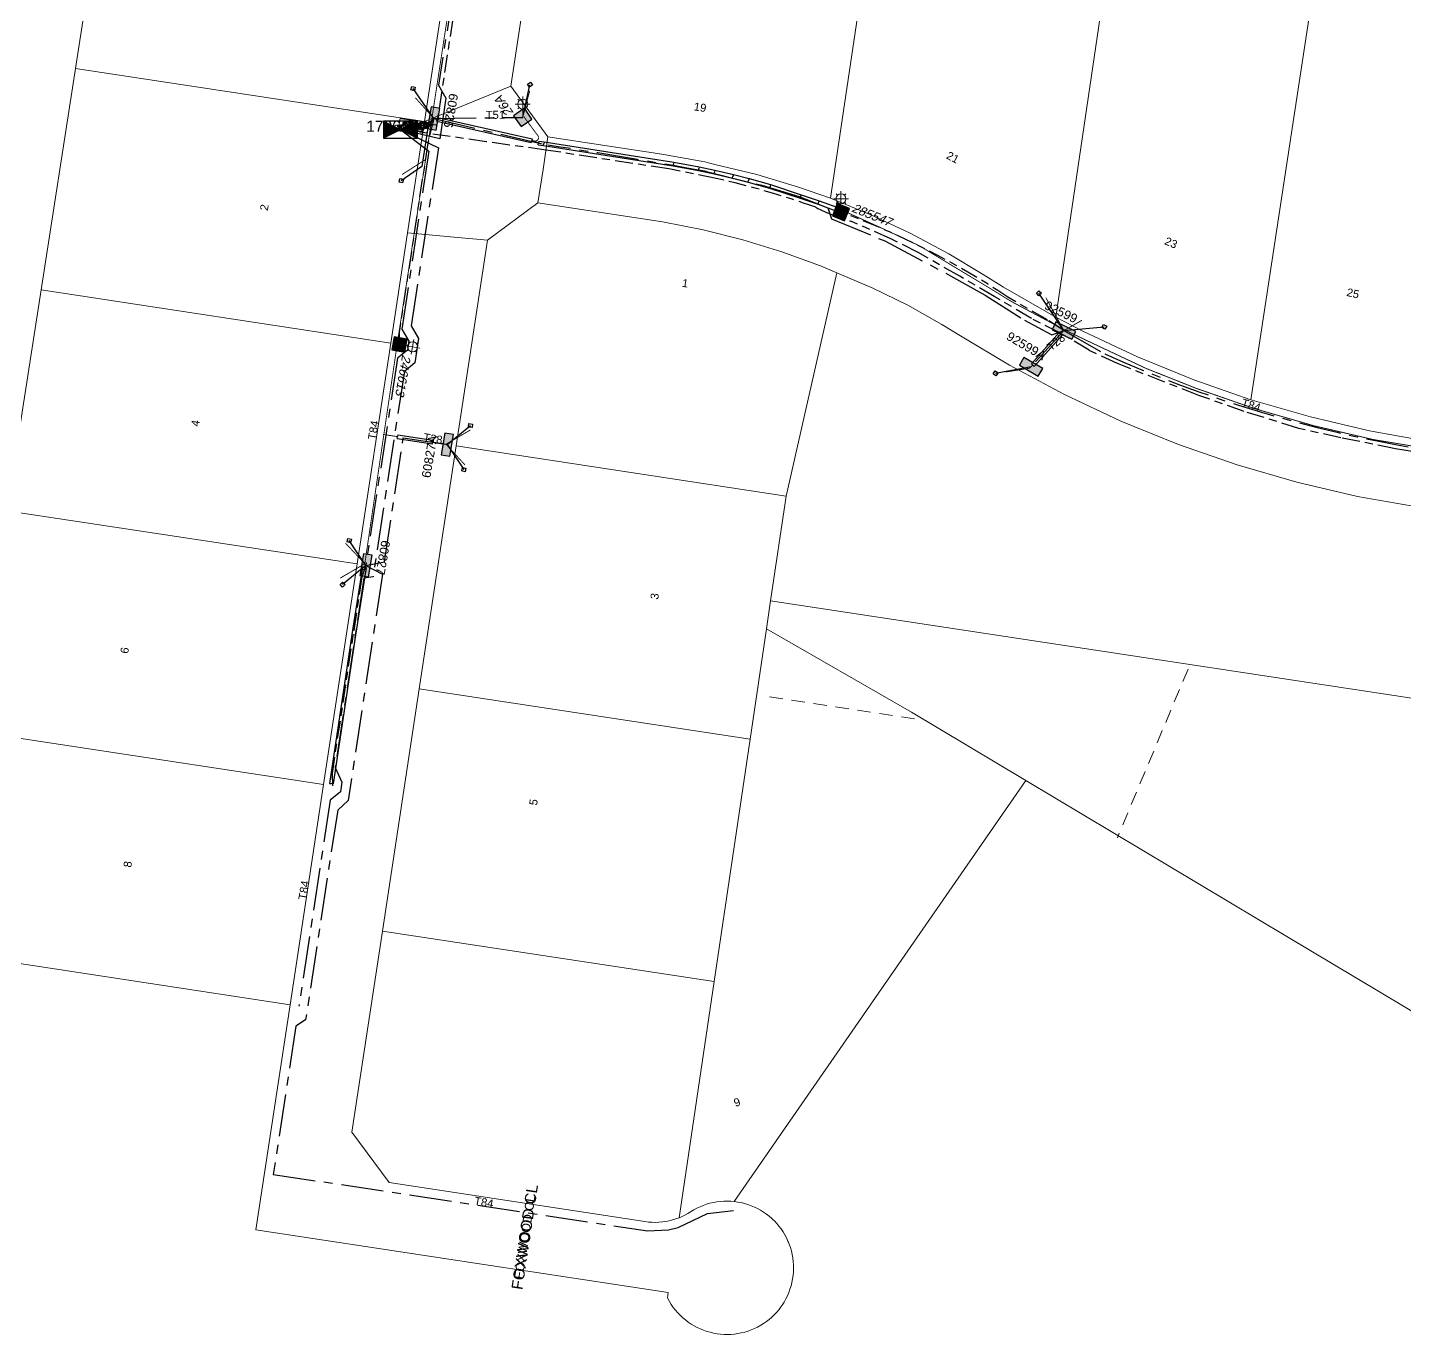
# Model space of a CAD drawing. Header units: metres. Extents: x 277548 to 280124, y 6243677 to 6246862.
# Drawn here: x 279229.5 to 279539.2, y 6244435.1 to 6244729 of the extents above; entities that cross this region are included whole.
import ezdxf
from ezdxf.enums import TextEntityAlignment as Align

# ---------------------------------------------------------------- set-up
doc = ezdxf.new("R2010")
doc.units = ezdxf.units.M
for name, pattern in [('Cable Exist UG', [8.2, 4, -1.2, 1.8, -1.2]), ('Dash', [5, 3, -2]), ('HIDDEN', [0.375, 0.25, -0.125]), ('HIDDEN2', [0.1875, 0.125, -0.0625]), ('IECLCENT', [15.5, 9.5, -2, 2, -2])]:
    doc.linetypes.add(name, pattern=pattern)
doc.layers.get('0').update_dxf_attribs({"color": 6})
for name, color, linetype, lineweight in [('Cadastre Developer_SP_EXT', 9, 'Continuous', 5), ('Cadastre Land Parcels_SP_EXT', 9, 'Continuous', 5), ('Cadastre Other Property_SP_EXT', 9, 'HIDDEN', 5), ('Cadastre Roads_SP_EXT', 94, 'Continuous', 15)]:
    doc.layers.add(name, color=color, linetype=linetype, lineweight=lineweight)
for name, color, linetype in [('Duct_SP_EXT', 7, 'Continuous'), ('Equip_LV_EXT', 7, 'Continuous'), ('Equip_SP_SL_EXT', 7, 'Continuous'), ('Mains_LV_EXT', 7, 'Continuous'), ('Mains_LV_SL_EXT', 7, 'Continuous'), ('Notes_HV_MISC', 7, 'Continuous'), ('Notes_LV_MISC', 7, 'Continuous'), ('Notes_SP_MISC', 7, 'Continuous'), ('Services_SP_EXT', 7, 'Continuous'), ('Sub_SP_EXT', 7, 'Continuous'), ('SupportsUG_SP_LV_EXT', 7, 'Continuous'), ('SupportsUG_SP_LV_SL_EXT', 7, 'Continuous')]:
    doc.layers.add(name, color=color, linetype=linetype)
doc.styles.add('COLUMN_LABEL', font='arial.ttf')
doc.styles.add('iecARIAL', font='arial.ttf', dxfattribs={"height": 2})
doc.styles.add('POLE_LABEL', font='arial.ttf')
doc.styles.get("Standard").update_dxf_attribs({"font": 'arial.ttf'})

# ---------------------------------------------------------------- blocks, each defined once
blk = doc.blocks.new('SUB_PADMOUNT_EXT')
for points in [[(0, 0), (-3.84, 1.92), (-3.84, -1.92)], [(0, 0), (3.84, 1.92), (3.84, -1.92)]]:
    blk.add_hatch(color=256).paths.add_polyline_path(points)
for p, q in [((3.84, 1.92), (-3.84, -1.92)), ((-3.84, 1.92), (3.84, -1.92))]:
    blk.add_line(p, q)
blk.add_lwpolyline([(-3.84, -1.92), (3.84, -1.92), (3.84, 1.92), (-3.84, 1.92)], close=True)
for tag, height, flags, p in [('ASSET_NUM', 2.5, 8, (2, 2)), ('STREET_CODE', 0.2, 9, (1.5, 0)), ('CONSTRUCTED_VOLTAGE', 0.2, 9, (1.5, -0.2)), ('OPERATING_VOLTAGE', 0.2, 9, (1.5, -0.6)), ('ORIENTATION', 0.2, 9, (1.5, -0.8)), ('OWNED_BY', 0.2, 9, (1.5, -1)), ('OPERATED_BY', 0.2, 9, (1.5, -1.2)), ('SECONDARY_VOLTAGE', 0.2, 9, (1.5, -1.6)), ('STATE', 0.2, 9, (1.5, -1.8)), ('SUBSTATION_TYPE', 0.2, 9, (1.5, -2.2)), ('STREETNAME', 0.2, 9, (1.5, -3)), ('SUBURB', 0.2, 9, (1.5, -3.2)), ('NO_PHASES', 0.2, 9, (1.5, -0.4)), ('MAINTAINED_BY', 0.2, 9, (1.5, -1.4)), ('PARENT', 0.2, 9, (1.5, -2)), ('USAGE', 0.2, 9, (1.5, -2.4)), ('LEGEND', 0.2, 9, (1.5, -2.6)), ('LOCATION', 0.2, 9, (1.5, -2.8)), ('Z', 0.2, 1, (1.5, -3.6)), ('NOTES', 0.2, 9, (1.5, -3.4))]:
    blk.add_attdef(tag, text='', height=height, dxfattribs=dict(flags=flags)).set_placement(p, align=Align.MIDDLE_LEFT)
blk = doc.blocks.new('COLUMN_EXT')
blk.add_hatch(color=256).paths.add_polyline_path([(-1.49, 1.48), (-1.49, -1.49), (1.48, -1.49), (1.48, 1.48)])
blk.add_lwpolyline([(-1.49, -1.49), (1.48, -1.49), (1.48, 1.48), (-1.49, 1.48)], close=True)
at = {"flags": 9}
for tag, style, p in [('STRUCTURE_PLANT_NUMBER', 'POLE_LABEL', (1.81, 0.03)), ('STREET_CODE', 'COLUMN_LABEL', (1.81, -0.2))]:
    blk.add_attdef(tag, text='', height=0.2, dxfattribs=dict(at, style=style)).set_placement(p, align=Align.MIDDLE_LEFT)
at = {"style": 'COLUMN_LABEL', "oblique": 15, "flags": 8}
blk.add_attdef('ASSET_NUM', text='', height=2, dxfattribs=at).set_placement((2, 2), align=Align.MIDDLE_LEFT)
at = {"flags": 1}
blk.add_attdef('Z', (1.81, -2.35), '', height=0.2, dxfattribs=at)
at = {"flags": 9}
for tag, p in [('COLUMN_TYPE', (1.81, -0.4)), ('OWNED_BY', (1.81, -0.6)), ('STATE', (1.81, -0.8)), ('USAGE', (1.81, -1)), ('STREETNAME', (1.81, -1.6)), ('SUBURB', (1.81, -1.8)), ('LEGEND', (1.81, -1.2)), ('LOCATION', (1.81, -1.4)), ('NOTES', (1.81, -2))]:
    blk.add_attdef(tag, text='', height=0.2, dxfattribs=at).set_placement(p, align=Align.MIDDLE_LEFT)
blk = doc.blocks.new('PILLAR_EXT')
blk.add_hatch(color=256).paths.add_polyline_path([(-2.475, 0.99), (-2.475, -0.99), (2.475, -0.99), (2.475, 0.99)])
blk.add_lwpolyline([(-2.475, -0.99), (2.475, -0.99), (2.475, 0.99), (-2.475, 0.99)], close=True)
at = {"style": 'iecARIAL', "flags": 8}
blk.add_attdef('ASSET_NUM', text='', height=2, dxfattribs=at).set_placement((1.5, 3.5), align=Align.MIDDLE_RIGHT)
for tag, p, flags in [('OWNED_BY', (0, -0.2), 9), ('STATE', (0, -0.4), 9), ('SUPPORT_TYPE', (0, -0.6), 9), ('STREETNAME', (0, -1.8), 9), ('SUBURB', (0, -2), 1), ('USAGE', (0, -0.8), 9), ('LEGEND', (0, -1), 9), ('LOCATION', (0, -1.2), 9), ('NOTES', (0, -1.4), 9), ('PARENT', (0, -1.6), 9)]:
    blk.add_attdef(tag, p, '', height=0.2, dxfattribs=dict(flags=flags))
blk = doc.blocks.new('*U75')
at = {"lineweight": 15}
for p, q in [((-1.46, 5.46), (-1.06, 5.06)), ((0, 1.75), (0, 6.25)), ((1.46, 5.46), (1.06, 5.06)), ((-2.25, 4), (2.25, 4)), ((-1.46, 2.54), (-1.06, 2.94)), ((0, 0), (0, 2.5)), ((1.46, 2.54), (1.06, 2.94))]:
    blk.add_line(p, q, dxfattribs=at)
blk.add_circle((0, 4), 1.5, dxfattribs=at)
for tag, p, height, flags in [('OPERATING_VOLTAGE', (0.98, -1.65), 0.2, 9), ('ORIENTATION', (0.98, -1.85), 0.2, 9), ('OWNED_BY', (0.98, -2.05), 0.2, 9), ('STATE', (0.98, -2.25), 0.2, 9), ('CONSTRUCTED_VOLTAGE', (0.98, -0.65), 0.2, 9), ('CONTROL_TYPE', (0.98, -0.85), 0.2, 9), ('LANTERN_PURPOSE', (0.98, -1.05), 0.2, 9), ('LANTERN_TYPE', (0.98, -1.25), 0.2, 9), ('NO_PHASES', (0.98, -1.45), 0.2, 9), ('USAGE', (0.98, -2.45), 0.2, 9), ('CEXIST', (0.98, -2.65), 0.2, 9), ('CNEW', (0.98, -2.85), 0.2, 9), ('CNUMBER', (0.98, -3.05), 0.2, 9), ('CREMOVE', (0.98, -3.25), 0.2, 9), ('CREPLACE', (0.98, -3.45), 0.2, 9), ('LKINGHEIGHT', (0.98, -3.65), 0.2, 9), ('LBRACKET', (0.98, -3.85), 0.2, 9), ('LBRACKETVOCAB', (0.98, -4.05), 0.2, 9), ('LCATEGORY', (0.98, -4.25), 0.2, 9), ('LNUMBER', (2.18, -3.25), 2.5, 8), ('LCHARGE1', (0.98, -4.45), 0.2, 9), ('LCHARGE1PERCENT', (0.98, -4.65), 0.2, 9), ('LCHARGE2', (0.98, -4.85), 0.2, 9), ('LCHARGE2PERCENT', (0.98, -5.05), 0.2, 9), ('LCHARGE3', (0.98, -5.25), 0.2, 9), ('LCHARGE3PERCENT', (0.98, -5.45), 0.2, 9), ('LEXIST', (0.98, -5.65), 0.2, 9), ('LLAMP', (0.98, -5.85), 0.2, 9), ('LLAMPVOCAB', (0.98, -6.05), 0.2, 9), ('LMAST', (0.98, -6.25), 0.2, 9), ('LMASTVOCAB', (0.98, -6.45), 0.2, 9), ('LNEW', (0.98, -6.65), 0.2, 9), ('LANTNUMBER', (0.98, -6.85), 0.2, 9), ('LOUTREACH', (0.98, -7.25), 0.2, 9), ('LOUTREACHVOCAB', (0.98, -7.45), 0.2, 9), ('LRATECODE', (0.98, -7.65), 0.2, 9), ('LREMOVE', (0.98, -7.85), 0.2, 9), ('LREPLACE', (0.98, -8.05), 0.2, 9), ('LTYPE', (0.98, -8.25), 0.2, 9), ('LTYPEVOCAB', (0.98, -8.45), 0.2, 9), ('STREETNAME', (0.98, -9.25), 0.2, 9), ('SUBURB', (0.98, -9.45), 0.2, 1), ('LEGEND', (0.98, -8.65), 0.2, 9), ('LOCATION', (0.98, -8.85), 0.2, 9), ('NOTES', (0.98, -9.05), 0.2, 9)]:
    blk.add_attdef(tag, p, '', height=height, dxfattribs=dict(flags=flags))
blk = doc.blocks.new('CCP_EXT')
blk.add_wipeout([(0, 0.57), (0.57, 0), (0, -0.57), (-0.57, 0)])
blk.add_lwpolyline([(-0.57, 0), (0, 0.57), (0.57, 0), (0, -0.57), (-0.57, 0)])
at = {"flags": 1}
blk.add_attdef('Z', (0, 0), '', height=0.2, dxfattribs=at)
at = {"flags": 9}
for tag, p in [('CCP_TYPE', (0, 0)), ('CONSTRUCTED_VOLTAGE', (0, -0.2)), ('OPERATING_VOLTAGE', (0, -0.6)), ('ORIENTATION', (0, -0.8)), ('OWNED_BY', (0, -1)), ('STATE', (0, -1.8)), ('NO_PHASES', (0, -0.4)), ('USAGE', (0, -1.2)), ('LEGEND', (0, -1.4)), ('LIFE_SUPPORT', (0, -1.6)), ('NOTES', (0, -2))]:
    blk.add_attdef(tag, text='', height=0.2, dxfattribs=at).set_placement(p, align=Align.MIDDLE_LEFT)
blk = doc.blocks.new('LV_UG_DFUSE_CLOSED_EXT')
for points in [[(1, 0), (0, 0)], [(5.04, 0.73), (2.16, -0.72)], [(5.05, -0.71), (2.16, 0.72)], [(6.2, 0.01), (7.2, 0.01)]]:
    blk.add_lwpolyline(points)
for centre in [(1.8, 0), (5.4, 0.01)]:
    blk.add_circle(centre, 0.8)
at = {"flags": 9}
for tag, p in [('ACTUAL_STATUS', (0, 0)), ('CONSTRUCTED_VOLTAGE', (0, -0.2)), ('OPERATING_VOLTAGE', (0, -0.6)), ('ORIENTATION', (0, -0.8)), ('STATE', (0, -1)), ('SWITCH_TYPE', (0, -1.2)), ('NO_PHASES', (0, -0.4)), ('USAGE', (0, -1.4)), ('NOTES', (0, -1.6))]:
    blk.add_attdef(tag, text='', height=0.2, dxfattribs=at).set_placement(p, align=Align.MIDDLE_LEFT)
at = {"flags": 1}
blk.add_attdef('Z', (0, 0), '', height=0.2, dxfattribs=at)

msp = doc.modelspace()

# ---------------------------------------------------------------- linework, layer by layer
at = {"layer": 'Cadastre Developer_SP_EXT', "linetype": 'Dash'}
for points in [[(279490.51891, 6244584.74905), (279474.61472, 6244546.85305)], [(279396.37184, 6244578.49557), (279430.32993, 6244573.33964)]]:
    msp.add_lwpolyline(points, dxfattribs=at)
at = {"layer": 'Cadastre Land Parcels_SP_EXT', "linetype": 'Continuous'}
for points in [[(279257.03894, 6244823.62074), (278466.94294, 6244948.90088), (278489.14298, 6245105.09596), (278469.09201, 6245108.23398), (278466.47003, 6245089.74799), (278376.41104, 6244959.55702), (278344.78001, 6244872.22397), (278430.379, 6244858.86296), (278408.45802, 6244710.94504), (278586.82596, 6244682.62702), (278596.256, 6244681.12996), (278818.78998, 6244645.80698), (279218.87403, 6244582.29698), (279224.79001, 6244620.37999), (279232.49403, 6244670.04704), (279240.21298, 6244719.80101), (279248.00303, 6244769.64004), (279256.40903, 6244819.72198), (279256.68904, 6244821.40498)], [(279318.71903, 6244707.861), (279326.30098, 6244757.732), (279248.00303, 6244769.64004), (279240.21298, 6244719.80101), (279318.71903, 6244707.861)], [(279418.53304, 6244747.64097), (279344.692, 6244758.86796), (279338.14797, 6244715.82604), (279346.53197, 6244704.43396), (279372.14304, 6244700.54202), (279381.80398, 6244698.78703), (279384.05002, 6244698.255), (279393.53597, 6244695.94996), (279402.88801, 6244693.14999), (279410.06503, 6244690.63402), (279418.53304, 6244747.64097)], [(279473.065, 6244747.23703), (279419.66599, 6244755.26797), (279418.53304, 6244747.64097), (279410.06503, 6244690.63402), (279419.15296, 6244686.93597), (279428.03604, 6244682.76703), (279436.68901, 6244678.13901), (279444.40001, 6244673.50102), (279448.97299, 6244670.66696), (279460.79198, 6244663.924), (279473.065, 6244747.23703)], [(279519.07799, 6244740.31599), (279473.065, 6244747.23703), (279460.79198, 6244663.924), (279466.838, 6244660.78104), (279479.16596, 6244654.97599), (279491.78101, 6244649.82603), (279504.64798, 6244645.342), (279519.07799, 6244740.31599)], [(279559.62099, 6244734.21804), (279519.07799, 6244740.31599), (279504.64798, 6244645.342), (279504.959, 6244645.24404), (279518.03602, 6244641.46101), (279531.29298, 6244638.36699), (279544.69604, 6244635.97203), (279559.62099, 6244734.21804)], [(279314.92197, 6244682.88698), (279318.71903, 6244707.861), (279240.21298, 6244719.80101), (279232.49403, 6244670.04704), (279311.15096, 6244658.08398), (279314.92197, 6244682.88698)], [(279411.52596, 6244673.89799), (279407.80504, 6244675.41696), (279399.16099, 6244678.59004), (279390.36297, 6244681.30698), (279381.43599, 6244683.55999), (279372.316, 6244685.30897), (279344.28002, 6244689.59602), (279332.889, 6244681.21396), (279325.85498, 6244634.93703), (279400.11498, 6244623.64804), (279411.52596, 6244673.89799)], [(279311.15096, 6244658.08398), (279232.49403, 6244670.04704), (279224.79001, 6244620.37999), (279303.59499, 6244608.39396), (279311.15096, 6244658.08398)], [(279400.11498, 6244623.64804), (279325.85498, 6244634.93703), (279317.55198, 6244580.33202), (279392.00401, 6244569.01201), (279395.66699, 6244593.80301), (279396.62001, 6244600.13504), (279400.11498, 6244623.64804)], [(279303.59499, 6244608.39396), (279224.79001, 6244620.37999), (279218.87403, 6244582.29698), (279217.10101, 6244570.811), (279296.05704, 6244558.802), (279303.59499, 6244608.39396)], [(279454.02597, 6244559.70096), (279428.27604, 6244575.09902), (279395.66699, 6244593.80301), (279392.00401, 6244569.01201), (279383.89499, 6244514.51998), (279376.05503, 6244461.39904), (279376.59801, 6244461.62596), (279377.30803, 6244461.96198), (279377.99897, 6244462.33404), (279379.34198, 6244463.14996), (279380.03397, 6244463.51999), (279380.74496, 6244463.85698), (279381.47203, 6244464.15298), (279382.21402, 6244464.41303), (279382.96803, 6244464.63298), (279383.73299, 6244464.813), (279384.50502, 6244464.95301), (279385.28499, 6244465.05203), (279386.06903, 6244465.10998), (279386.85396, 6244465.12702), (279387.63897, 6244465.10397), (279388.39103, 6244465.04002), (279454.02597, 6244559.70096)], [(279392.00401, 6244569.01201), (279317.55198, 6244580.33202), (279317.54704, 6244580.295), (279309.27204, 6244525.86303), (279383.89499, 6244514.51998), (279392.00401, 6244569.01201)], [(279296.05704, 6244558.802), (279217.10101, 6244570.811), (279209.42296, 6244521.32397), (279288.52898, 6244509.29104), (279296.05704, 6244558.802)]]:
    msp.add_lwpolyline(points, close=True, dxfattribs=at)
for points in [[(279542.42404, 6244621.14301), (279528.64203, 6244623.60502), (279515.00701, 6244626.78296), (279501.55899, 6244630.67401), (279488.331, 6244635.25998), (279475.362, 6244640.53502), (279462.68698, 6244646.47999), (279450.341, 6244653.08002), (279439.31302, 6244659.70903), (279435.14001, 6244662.26997), (279427.47504, 6244666.55702), (279419.59798, 6244670.43703), (279411.52596, 6244673.89799), (279400.11498, 6244623.64804), (279396.62001, 6244600.13504), (279924.13402, 6244520.08502)], [(279924.13402, 6244520.08502), (279396.62001, 6244600.13504), (279395.66699, 6244593.80301), (279428.27604, 6244575.09902), (279454.02597, 6244559.70096), (279512.71301, 6244524.61498), (279565.57902, 6244493.054)]]:
    msp.add_lwpolyline(points, dxfattribs=at)
at = {"layer": 'Cadastre Other Property_SP_EXT', "linetype": 'HIDDEN2'}
msp.add_lwpolyline([(279313.24687, 6244708.54543), (279312.83222, 6244705.81161), (279318.28227, 6244705.057), (279318.719, 6244707.86096), (279313.24687, 6244708.54543)], close=True, dxfattribs=at)
at = {"layer": 'Cadastre Roads_SP_EXT', "linetype": 'Continuous'}
for points in [[(279371.24797, 6245053.365), (279364.03401, 6245005.90296), (279356.70198, 6244957.67098), (279349.23599, 6244908.57696), (279341.63296, 6244858.56403), (279333.93499, 6244807.93304), (279326.30096, 6244757.73202), (279318.71903, 6244707.861), (279329.91002, 6244712.44804), (279338.14797, 6244715.826), (279344.69196, 6244758.86799), (279352.75604, 6244811.90097), (279360.83999, 6244865.06898), (279368.95696, 6244918.45899), (279377.10396, 6244972.05104), (279385.25503, 6245025.66799), (279391.94304, 6245069.66403)], [(279544.69564, 6244635.97235), (279531.29339, 6244638.36667), (279518.03578, 6244641.46073), (279504.95867, 6244645.24428), (279504.64793, 6244645.34247), (279491.7809, 6244649.82628), (279479.16554, 6244654.97636), (279466.83761, 6244660.7807), (279460.79158, 6244663.92394), (279448.97257, 6244670.66724), (279444.40001, 6244673.50141), (279436.6888, 6244678.13878), (279428.03642, 6244682.76715), (279419.15339, 6244686.93563), (279410.06488, 6244690.63369), (279402.88809, 6244693.1497), (279393.5359, 6244695.95041), (279384.05009, 6244698.25554), (279381.8043, 6244698.78723), (279372.14304, 6244700.54213), (279346.53181, 6244704.43394), (279345.41271, 6244697.06553), (279344.28019, 6244689.59646), (279372.31567, 6244685.30939), (279381.43607, 6244683.55987), (279390.36325, 6244681.30737), (279399.16115, 6244678.59029), (279407.80452, 6244675.41702), (279411.52625, 6244673.89808), (279419.59748, 6244670.43693), (279427.47524, 6244666.55749), (279435.14018, 6244662.27015), (279439.31245, 6244659.7092), (279450.34095, 6244653.07982), (279462.68733, 6244646.48011), (279475.36194, 6244640.53458), (279488.33106, 6244635.26043), (279501.55864, 6244630.67356), (279515.00725, 6244626.78325), (279528.64166, 6244623.60451), (279542.42362, 6244621.14343)]]:
    msp.add_lwpolyline(points, dxfattribs=at)
msp.add_lwpolyline([(279369.90298, 6244460.37496), (279369.12104, 6244460.42997), (279368.34103, 6244460.52799), (279310.786, 6244469.27998), (279302.40198, 6244480.67), (279309.27199, 6244525.86303), (279317.54704, 6244580.29496), (279317.55198, 6244580.33196), (279325.85502, 6244634.93696), (279332.88901, 6244681.21403), (279325.38903, 6244681.912), (279314.92197, 6244682.88698), (279311.15096, 6244658.08402), (279303.59499, 6244608.39402), (279296.05704, 6244558.80196), (279288.52897, 6244509.29096), (279280.81997, 6244458.65803), (279373.55496, 6244444.56399), (279373.39097, 6244443.39103), (279373.47601, 6244443.22501), (279373.85696, 6244442.53702), (279374.27297, 6244441.86996), (279374.72298, 6244441.22798), (279375.20698, 6244440.60904), (279375.72304, 6244440.01598), (279376.26797, 6244439.45197), (279376.84196, 6244438.91596), (279377.44297, 6244438.412), (279378.071, 6244437.93903), (279378.72199, 6244437.499), (279379.39497, 6244437.095), (279380.08799, 6244436.72597), (279380.8, 6244436.39403), (279381.52896, 6244436.099), (279382.271, 6244435.84504), (279383.02601, 6244435.62798), (279383.791, 6244435.45102), (279384.56403, 6244435.31503), (279385.34298, 6244435.22001), (279386.12696, 6244435.16402), (279386.26401, 6244435.16199), (279386.90996, 6244435.14998), (279387.69297, 6244435.17497), (279388.47298, 6244435.24103), (279389.24901, 6244435.34902), (279390.017, 6244435.49702), (279390.77802, 6244435.68503), (279391.52703, 6244435.91197), (279392.26297, 6244436.17804), (279392.98496, 6244436.48296), (279393.68999, 6244436.82399), (279394.37498, 6244437.203), (279395.04001, 6244437.61601), (279395.68296, 6244438.06398), (279396.30101, 6244438.54498), (279396.89399, 6244439.05698), (279397.45703, 6244439.599), (279397.99198, 6244440.17202), (279398.497, 6244440.77002), (279398.77004, 6244441.12404), (279399.22499, 6244441.77203), (279399.64701, 6244442.44404), (279400.03299, 6244443.136), (279400.38198, 6244443.84801), (279400.69299, 6244444.57697), (279400.967, 6244445.32104), (279401.20004, 6244446.07897), (279401.39299, 6244446.84802), (279401.54699, 6244447.62502), (279401.65897, 6244448.40997), (279401.72899, 6244449.19996), (279401.75902, 6244449.99197), (279401.74701, 6244450.78496), (279401.69402, 6244451.576), (279401.59901, 6244452.36201), (279401.46302, 6244453.14298), (279401.28702, 6244453.91601), (279401.06997, 6244454.678), (279400.81397, 6244455.42798), (279400.63797, 6244455.86598), (279400.517, 6244456.16101), (279400.184, 6244456.87099), (279399.81302, 6244457.56304), (279399.40699, 6244458.23496), (279398.96502, 6244458.88401), (279398.491, 6244459.51001), (279397.98403, 6244460.10898), (279397.44696, 6244460.682), (279397.26496, 6244460.85596), (279396.88004, 6244461.22596), (279396.28503, 6244461.73902), (279395.66301, 6244462.21896), (279395.01802, 6244462.668), (279394.34902, 6244463.08197), (279393.66103, 6244463.46098), (279392.95299, 6244463.80202), (279392.228, 6244464.10703), (279391.488, 6244464.37203), (279390.73599, 6244464.59898), (279389.97303, 6244464.78504), (279389.2, 6244464.93198), (279388.42202, 6244465.03803), (279388.39103, 6244465.03998), (279387.63902, 6244465.104), (279386.85398, 6244465.12696), (279386.06903, 6244465.11), (279385.28496, 6244465.05199), (279384.50496, 6244464.95299), (279383.73299, 6244464.81303), (279382.968, 6244464.63297), (279382.21404, 6244464.41301), (279381.47201, 6244464.15303), (279380.74499, 6244463.85703), (279380.03404, 6244463.51997), (279379.34198, 6244463.14997), (279377.99903, 6244462.33402), (279377.30804, 6244461.96199), (279376.59797, 6244461.62599), (279376.05498, 6244461.39904), (279375.31701, 6244461.12997), (279374.56597, 6244460.90003), (279373.80398, 6244460.71096), (279373.03298, 6244460.56199), (279372.25598, 6244460.45302), (279371.47297, 6244460.386), (279370.68802, 6244460.36004), (279369.90298, 6244460.37496)], close=True, dxfattribs=at)
at = {"layer": 'Duct_SP_EXT'}
for p, q in [((279321.50764, 6244707.96512), (279321.59979, 6244708.37488)), ((279321.50764, 6244707.96512), (279342.7705, 6244703.18322)), ((279321.69195, 6244708.78465), (279321.59979, 6244708.37488)), ((279321.69195, 6244708.78465), (279342.9548, 6244704.00275)), ((279342.7705, 6244703.18322), (279342.86265, 6244703.59298)), ((279342.9548, 6244704.00275), (279342.86265, 6244703.59298)), ((279344.46326, 6244703.50052), (279344.3987, 6244703.08552)), ((279344.46326, 6244703.50052), (279345.64535, 6244703.31662)), ((279344.33413, 6244702.67051), (279344.3987, 6244703.08552)), ((279344.33413, 6244702.67051), (279345.51563, 6244702.4867)), ((279345.51563, 6244702.4867), (279345.58049, 6244702.90166)), ((279345.51563, 6244702.4867), (279374.6762, 6244697.90763)), ((279345.64535, 6244703.31662), (279345.58049, 6244702.90166)), ((279345.64535, 6244703.31662), (279374.8178, 6244698.73569)), ((279374.6762, 6244697.90763), (279374.747, 6244698.32166)), ((279374.6762, 6244697.90763), (279380.39363, 6244696.84971)), ((279374.8178, 6244698.73569), (279374.747, 6244698.32166)), ((279374.8178, 6244698.73569), (279380.55693, 6244697.67375)), ((279380.39363, 6244696.84971), (279380.47528, 6244697.26173)), ((279380.55693, 6244697.67375), (279380.47528, 6244697.26173)), ((279380.55693, 6244697.67375), (279384.08405, 6244696.92822)), ((279380.39363, 6244696.84971), (279383.90165, 6244696.10821)), ((279383.90165, 6244696.10821), (279383.99285, 6244696.51821)), ((279383.90165, 6244696.10821), (279388.04332, 6244695.14089)), ((279384.08405, 6244696.92822), (279383.99285, 6244696.51821)), ((279384.08405, 6244696.92822), (279388.24305, 6244695.95685)), ((279388.04332, 6244695.14089), (279388.14318, 6244695.54887)), ((279388.04332, 6244695.14089), (279391.54726, 6244694.24365)), ((279388.24305, 6244695.95685), (279388.14318, 6244695.54887)), ((279388.24305, 6244695.95685), (279391.76508, 6244695.05497)), ((279391.54726, 6244694.24365), (279391.65617, 6244694.64931)), ((279391.54726, 6244694.24365), (279396.36161, 6244692.89093)), ((279391.76508, 6244695.05497), (279391.65617, 6244694.64931)), ((279391.76508, 6244695.05497), (279396.60705, 6244693.6945)), ((279396.36161, 6244692.89093), (279396.48433, 6244693.29272)), ((279396.36161, 6244692.89093), (279403.22083, 6244690.6257)), ((279396.60705, 6244693.6945), (279396.48433, 6244693.29272)), ((279396.60705, 6244693.6945), (279403.48597, 6244691.42276)), ((279403.22083, 6244690.6257), (279403.3534, 6244691.02423)), ((279403.48597, 6244691.42276), (279403.3534, 6244691.02423)), ((279403.48597, 6244691.42276), (279407.55537, 6244690.05927)), ((279403.22083, 6244690.6257), (279407.27823, 6244689.26623)), ((279407.27823, 6244689.26623), (279407.4168, 6244689.66275)), ((279407.27823, 6244689.26623), (279412.24773, 6244687.45737)), ((279407.55537, 6244690.05927), (279407.4168, 6244689.66275)), ((279407.55537, 6244690.05927), (279412.53505, 6244688.24671)), ((279412.53505, 6244688.24671), (279412.39139, 6244687.85204)), ((279412.24773, 6244687.45737), (279412.39139, 6244687.85204)), ((279455.25672, 6244653.38815), (279461.5331, 6244660.43123)), ((279461.5331, 6244660.43123), (279461.84666, 6244660.1518)), ((279462.16022, 6244659.87237), (279461.84666, 6244660.1518)), ((279455.88384, 6244652.82929), (279462.16022, 6244659.87237)), ((279455.25672, 6244653.38815), (279455.57028, 6244653.10872)), ((279455.88384, 6244652.82929), (279455.57028, 6244653.10872)), ((279312.62303, 6244636.61269), (279312.68706, 6244637.02779)), ((279312.62303, 6244636.61269), (279320.52057, 6244635.39452)), ((279312.75109, 6244637.44288), (279312.68706, 6244637.02779)), ((279312.75109, 6244637.44288), (279320.64862, 6244636.2247)), ((279320.52057, 6244635.39452), (279320.5846, 6244635.80961)), ((279320.64862, 6244636.2247), (279320.5846, 6244635.80961)), ((279304.78773, 6244607.75407), (279304.70474, 6244607.21142)), ((279304.78773, 6244607.75407), (279305.2029, 6244607.69058)), ((279305.61807, 6244607.62709), (279305.2029, 6244607.69058)), ((279305.61807, 6244607.62709), (279305.53487, 6244607.08301)), ((279305.53487, 6244607.08301), (279303.23937, 6244592.40954)), ((279304.70474, 6244607.21142), (279305.11981, 6244607.14721)), ((279305.53487, 6244607.08301), (279305.11981, 6244607.14721)), ((279302.40906, 6244592.5368), (279297.38391, 6244559.05995)), ((279303.23937, 6244592.40954), (279298.21461, 6244558.93525)), ((279302.40906, 6244592.5368), (279302.82421, 6244592.47317)), ((279303.23937, 6244592.40954), (279302.82421, 6244592.47317)), ((279297.38391, 6244559.05995), (279297.79926, 6244558.9976)), ((279298.21461, 6244558.93525), (279297.79926, 6244558.9976))]:
    msp.add_line(p, q, dxfattribs=at)
at = {"layer": 'Notes_LV_MISC', "linetype": 'IECLCENT'}
for points in [[(279313.36369, 6244706.07854), (279319.30098, 6244707.22901), (279320.84542, 6244708.57309)], [(279320.84542, 6244708.57309), (279340.84954, 6244708.81116)], [(279462.58245, 6244660.88317), (279455.19782, 6244652.72268)], [(279305.56523, 6244608.08394), (279309.78615, 6244608.8648), (279313.98263, 6244636.79426), (279323.87959, 6244635.23472)]]:
    msp.add_lwpolyline(points, dxfattribs=at)
at = {"layer": 'Notes_SP_MISC', "linetype": 'IECLCENT', "ltscale": 0.5, "const_width": 0.2, "flags": 128}
for points in [[(279327.95799, 6244757.80737), (279320.42463, 6244708.66516)], [(279320.84539, 6244708.57311), (279321.70095, 6244708.39919)], [(279342.85655, 6244703.62711), (279344.62543, 6244703.05024)], [(279462.58261, 6244660.88317), (279466.63622, 6244663.19303)], [(279461.84674, 6244660.15187), (279462.58261, 6244660.88317)], [(279312.66411, 6244658.19539), (279305.29131, 6244608.23662)], [(279454.89939, 6244652.41594), (279455.57024, 6244653.10874)], [(279309.42996, 6244637.53279), (279312.68706, 6244637.02781)], [(279320.5846, 6244635.80962), (279323.59384, 6244635.32754)]]:
    msp.add_lwpolyline(points, dxfattribs=at)
for points in [[(279320.42397, 6244708.56605), (279320.31938, 6244707.94717), (279320.31938, 6244707.94717, -0.335277019), (279319.35572, 6244707.46958), (279319.35572, 6244707.46958), (279318.46973, 6244707.53175)], [(279341.1088, 6244708.96858), (279344.4125, 6244704.4821), (279344.4125, 6244704.4821, -0.519746389), (279343.54209, 6244703.50229), (279343.54209, 6244703.50229), (279342.85655, 6244703.62711)]]:
    msp.add_lwpolyline(points, format="xyb", dxfattribs=at)

# ---------------------------------------------------------------- block references
at = {"layer": 'Equip_LV_EXT'}
for p in [(279312.41168, 6244706.38365), (279312.61968, 6244706.74157), (279312.95634, 6244706.98035), (279313.36365, 6244707.07082)]:
    msp.add_blockref('LV_UG_DFUSE_CLOSED_EXT', p, dxfattribs=at)
at = {"layer": 'Equip_SP_SL_EXT', "xscale": 0.75, "yscale": 0.75, "zscale": 0.75}
for p in [(279340.8496, 6244708.81117), (279412.43588, 6244687.51009)]:
    msp.add_blockref('*U75', p, dxfattribs=at)
at = {"layer": 'Equip_SP_SL_EXT', "xscale": 0.75, "yscale": 0.75, "zscale": 0.75, "rotation": 260.1998466935946}
msp.add_blockref('*U75', (279313.11133, 6244657.73041), dxfattribs=at)
at = {"layer": 'Sub_SP_EXT'}
ref = msp.add_blockref('SUB_PADMOUNT_EXT', (279313.36367, 6244706.07851), dxfattribs=at)
ref.add_attrib('ASSET_NUM', '17061', dxfattribs={"layer": '0', "height": 2.5}).set_placement((279315.36367, 6244706.82851), align=Align.MIDDLE_RIGHT)
at = {"layer": 'SupportsUG_SP_LV_EXT'}
ref = msp.add_blockref('PILLAR_EXT', (279320.84543, 6244708.57313), dxfattribs=dict(at, rotation=260.2840605414058))
ref.add_attrib('ASSET_NUM', '60826', dxfattribs={"layer": '0', "height": 2, "rotation": 260.2840605, "style": 'iecARIAL'}).set_placement((279324.04209, 6244706.50398), align=Align.MIDDLE_RIGHT)
ref = msp.add_blockref('PILLAR_EXT', (279320.84543, 6244708.57313), dxfattribs=dict(at, rotation=260.2840605414058))
ref.add_attrib('ASSET_NUM', '60826', dxfattribs={"layer": '0', "height": 2, "rotation": 260.2840605, "style": 'iecARIAL'}).set_placement((279324.04209, 6244706.50398), align=Align.MIDDLE_RIGHT)
ref = msp.add_blockref('PILLAR_EXT', (279462.58258, 6244660.8832), dxfattribs=dict(at, rotation=334.2810274911987))
ref.add_attrib('ASSET_NUM', '92599', dxfattribs={"layer": '0', "height": 2, "rotation": 334.2810275, "style": 'iecARIAL'}).set_placement((279465.45283, 6244663.38553), align=Align.MIDDLE_RIGHT)
ref = msp.add_blockref('PILLAR_EXT', (279455.19778, 6244652.72272), dxfattribs=dict(at, rotation=329.4440359372915))
ref.add_attrib('ASSET_NUM', '92599A', dxfattribs={"layer": '0', "height": 2, "rotation": 329.4440359, "style": 'iecARIAL'}).set_placement((279458.26881, 6244654.97411), align=Align.MIDDLE_RIGHT)
ref = msp.add_blockref('PILLAR_EXT', (279455.19778, 6244652.72272), dxfattribs=dict(at, rotation=329.4440359372915))
ref.add_attrib('ASSET_NUM', '92599A', dxfattribs={"layer": '0', "height": 2, "rotation": 329.4440359, "style": 'iecARIAL'}).set_placement((279458.26881, 6244654.97411), align=Align.MIDDLE_RIGHT)
ref = msp.add_blockref('PILLAR_EXT', (279323.87961, 6244635.23469), dxfattribs=dict(at, rotation=80.30030779827973))
ref.add_attrib('ASSET_NUM', '60827A', dxfattribs={"layer": '0', "height": 2, "rotation": 80.3003078, "style": 'iecARIAL'}).set_placement((279320.68237, 6244637.30294), align=Align.MIDDLE_RIGHT)
ref = msp.add_blockref('PILLAR_EXT', (279305.56521, 6244608.08395), dxfattribs=dict(at, rotation=260.2843706401207))
ref.add_attrib('ASSET_NUM', '60827', dxfattribs={"layer": '0', "height": 2, "rotation": 260.2843706, "style": 'iecARIAL'}).set_placement((279308.76187, 6244606.01481), align=Align.MIDDLE_RIGHT)
ref = msp.add_blockref('PILLAR_EXT', (279305.56521, 6244608.08395), dxfattribs=dict(at, rotation=260.2843706401207))
ref.add_attrib('ASSET_NUM', '60827', dxfattribs={"layer": '0', "height": 2, "rotation": 260.2843706, "style": 'iecARIAL'}).set_placement((279308.76187, 6244606.01481), align=Align.MIDDLE_RIGHT)
at = {"layer": 'SupportsUG_SP_LV_SL_EXT'}
ref = msp.add_blockref('COLUMN_EXT', (279340.84958, 6244708.81115), dxfattribs=dict(at, rotation=125.1555132095427))
ref.add_attrib('ASSET_NUM', '26A', dxfattribs={"layer": '0', "height": 2, "rotation": 125.1555132, "style": 'COLUMN_LABEL', "oblique": 15}).set_placement((279338.0628, 6244709.29474), align=Align.MIDDLE_LEFT)
ref = msp.add_blockref('COLUMN_EXT', (279412.43593, 6244687.51008), dxfattribs=dict(at, rotation=338.2071794777798))
ref.add_attrib('ASSET_NUM', '285547', dxfattribs={"layer": '0', "height": 2, "rotation": 338.2071795, "style": 'COLUMN_LABEL', "oblique": 15}).set_placement((279415.03549, 6244688.62464), align=Align.MIDDLE_LEFT)
ref = msp.add_blockref('COLUMN_EXT', (279313.11136, 6244657.73043), dxfattribs=dict(at, rotation=260.2842605879395))
ref.add_attrib('ASSET_NUM', '246613', dxfattribs={"layer": '0', "height": 2, "rotation": 260.2842606, "style": 'COLUMN_LABEL', "oblique": 15}).set_placement((279314.74516, 6244655.4216), align=Align.MIDDLE_LEFT)

# ---------------------------------------------------------------- texts
at = {"layer": 'Cadastre Land Parcels_SP_EXT'}
for s, rotation, p in [('19', 351.366486, (279379.23912, 6244710.40868)), ('21', 332.299999, (279435.93718, 6244699.67136)), ('2', 81.440849, (279283.4998, 6244687.73601)), ('23', 337.1, (279485.0526, 6244680.34316)), ('1', 351.366486, (279376.57459, 6244670.74756)), ('25', 346.9, (279526.04726, 6244668.7029)), ('4', 81.440849, (279268.00754, 6244639.22624)), ('3', 81.384422, (279371.30219, 6244600.31119)), ('6', 81.441002, (279252.08344, 6244588.13678)), ('5', 81.384552, (279344.054, 6244554.00442)), ('8', 81.441132, (279252.77752, 6244540.057)), ('9', 19.029886, (279388.68542, 6244486.29001))]:
    msp.add_text(s, height=1.8, rotation=rotation, dxfattribs=at).set_placement(p)
at = {"layer": 'Cadastre Roads_SP_EXT'}
msp.add_text('FOXWOOD CL', height=2.5, rotation=81.441002, dxfattribs=at).set_placement((279341.28952, 6244457.05463), align=Align.MIDDLE_CENTER)
at = {"layer": 'Mains_LV_EXT'}
for s, rotation, p in [('T51', 0.4834604, (279332.53939, 6244708.47552)), ('T28', 38.4728122, (279459.66732, 6244656.20488)), ('T84', 342.8647941, (279502.35861, 6244643.89169)), ('T84', 80.3565304, (279307.76926, 6244636.1916)), ('T28', 350.77866, (279318.373, 6244636.05211)), ('T84', 80.3566305, (279292.12502, 6244532.75157)), ('T84', 350.2974061, (279329.82924, 6244464.36223))]:
    msp.add_text(s, height=1.8, rotation=rotation, dxfattribs=at).set_placement(p)
at = {"layer": 'Notes_HV_MISC'}
msp.add_text('FOXWOOD CL', height=2.5, rotation=81.441002, dxfattribs=at).set_placement((279341.28952, 6244457.05463), align=Align.MIDDLE_CENTER)
at = {"layer": 'Notes_LV_MISC'}
msp.add_text('FOXWOOD CL', height=2, rotation=81.441002, dxfattribs=at).set_placement((279341.28952, 6244457.05463), align=Align.MIDDLE_CENTER)

# ---------------------------------------------------------------- next in the draw order: block references
at = {"layer": 'Services_SP_EXT'}
for p, rotation in [((279316.1818, 6244715.29069), 122.9156121222872), ((279342.46632, 6244716.161), 76.67584959841479), ((279313.52694, 6244694.56676), 212.3709033148634), ((279471.66579, 6244661.72757), 196.0069658304622), ((279447.20851, 6244651.25533), 8.58126713752355), ((279329.0886, 6244639.50575), 38.3524304165861), ((279327.59504, 6244629.62113), 302.2882805059333), ((279301.83002, 6244613.64271), 122.2153302634606)]:
    msp.add_blockref('CCP_EXT', p, dxfattribs=dict(at, rotation=rotation))
for p in [(279456.96695, 6244669.25878), (279300.33114, 6244603.74489)]:
    msp.add_blockref('CCP_EXT', p, dxfattribs=at)

# ---------------------------------------------------------------- next in the draw order: block references
for p, rotation in [((279316.1818, 6244715.29069), 122.9156121222872), ((279342.46632, 6244716.161), 76.67584959841479), ((279313.52694, 6244694.56676), 212.3709033148634), ((279471.66579, 6244661.72757), 196.0069658304622), ((279447.20851, 6244651.25533), 8.58126713752355), ((279329.0886, 6244639.50575), 38.3524304165861), ((279327.59504, 6244629.62113), 302.2882805059333), ((279301.83002, 6244613.64271), 122.2153302634606)]:
    msp.add_blockref('CCP_EXT', p, dxfattribs=dict(at, rotation=rotation))
for p in [(279456.96695, 6244669.25878), (279300.33114, 6244603.74489)]:
    msp.add_blockref('CCP_EXT', p, dxfattribs=at)

# ---------------------------------------------------------------- next in the draw order: linework, layer by layer
at = {"layer": 'Duct_SP_EXT'}
msp.add_line((279304.70474, 6244607.21142), (279302.40906, 6244592.5368), dxfattribs=at)
at = {"layer": 'Mains_LV_SL_EXT', "linetype": 'Cable Exist UG'}
for points in [[(279320.84542, 6244708.57309), (279319.49676, 6244702.99741), (279313.03862, 6244660.52023), (279313.11136, 6244657.73039)], [(279305.56523, 6244608.08394), (279304.67468, 6244605.5154), (279297.94794, 6244561.26088), (279298.02702, 6244558.49147)]]:
    msp.add_lwpolyline(points, dxfattribs=at)
msp.add_lwpolyline([(279462.58245, 6244660.88317), (279458.89781, 6244663.27771), (279449.94329, 6244668.41829), (279449.94329, 6244668.41829, 0.058721721), (279412.43594, 6244687.51001)], format="xyb", dxfattribs=at)
at = {"layer": 'Notes_HV_MISC', "linetype": 'Cable Exist UG'}
msp.add_lwpolyline([(279387.61614, 6245251.1899), (279397.46354, 6245238.30115), (279382.76767, 6245141.56171), (279382.26918, 6245135.42531), (279379.85746, 6245105.73586), (279379.48659, 6245097.96759), (279377.10924, 6245071.43618), (279321.45052, 6244707.03841), (279314.87677, 6244707.85972), (279313.30738, 6244706.54)], dxfattribs=at)
msp.add_lwpolyline([(279581.43101, 6244627.33324), (279537.15188, 6244634.27252), (279524.8835, 6244636.78216), (279515.42773, 6244638.84921), (279503.12347, 6244642.69643), (279492.9218, 6244646.30367), (279474.62487, 6244653.45115), (279468.29043, 6244656.43611), (279461.9404, 6244660.22318), (279455.26572, 6244663.59761), (279447.07528, 6244668.48694), (279439.15503, 6244673.1156), (279429.83039, 6244678.40517), (279423.65086, 6244681.51107), (279414.6553, 6244685.46974), (279414.6553, 6244685.46974, -0.04812032), (279406.78843, 6244688.60367), (279406.78843, 6244688.60367, 0.029769494), (279384.33689, 6244695.09801), (279384.33689, 6244695.09801), (279373.69778, 6244697.21044), (279346.08139, 6244701.46798), (279332.66787, 6244703.33374), (279314.99055, 6244705.87626), (279313.30738, 6244706.53991)], format="xyb", dxfattribs=at)
at = {"layer": 'Notes_LV_MISC', "linetype": 'IECLCENT'}
for points in [[(279335.8873, 6244807.59612), (279337.59708, 6244805.40854), (279329.85542, 6244754.49885), (279327.60277, 6244752.98803), (279321.93884, 6244716.03931), (279323.52983, 6244713.17231), (279322.16556, 6244704.01216), (279313.36369, 6244706.07854)], [(279313.36369, 6244706.07854), (279321.86793, 6244701.96122), (279315.78233, 6244661.93421), (279317.37516, 6244659.10508), (279316.54525, 6244653.64685), (279314.21862, 6244651.65029), (279307.20501, 6244605.52633), (279305.12771, 6244605.16864), (279298.66148, 6244562.62773), (279300.18098, 6244559.31571), (279299.85057, 6244557.14181), (279297.54571, 6244555.28831), (279290.49657, 6244508.97783)], [(279313.36369, 6244706.07854), (279319.73474, 6244701.23617), (279313.64639, 6244661.19123), (279315.26374, 6244658.523), (279314.95768, 6244656.51018), (279312.65382, 6244654.66318), (279305.56523, 6244608.08394)], [(279305.56523, 6244608.08394), (279309.33862, 6244606.1301), (279301.57536, 6244555.18087), (279299.22879, 6244553.05268), (279292.01482, 6244505.87618), (279289.8139, 6244504.44276), (279284.74446, 6244471.14649), (279368.90279, 6244458.44209), (279373.63431, 6244458.64204), (279375.8153, 6244459.19384), (279382.38054, 6244462.35171), (279388.25018, 6244463.04089)]]:
    msp.add_lwpolyline(points, dxfattribs=at)
for points in [[(279320.84542, 6244708.57309), (279346.59698, 6244702.5699), (279346.59698, 6244702.5699, -0.006129566), (279382.18543, 6244696.64129), (279382.18543, 6244696.64129), (279394.61189, 6244693.54022), (279403.00286, 6244690.99045), (279409.48969, 6244688.45194), (279410.28531, 6244686.01903), (279422.31971, 6244681.03118), (279437.07764, 6244673.19602), (279444.84583, 6244668.85647), (279453.68298, 6244663.23825), (279459.88837, 6244659.92155), (279462.58245, 6244660.88317)], [(279462.58245, 6244660.88317), (279471.80591, 6244655.64015), (279471.80591, 6244655.64015, 0.064757646), (279542.10253, 6244634.40381), (279542.10253, 6244634.40381), (279547.29166, 6244633.6967)]]:
    msp.add_lwpolyline(points, format="xyb", dxfattribs=at)
at = {"layer": 'Notes_SP_MISC', "linetype": 'IECLCENT', "ltscale": 0.5, "const_width": 0.2, "flags": 128}
for points in [[(279316.70131, 6244713.22168), (279320.77805, 6244708.65821)], [(279340.87901, 6244708.88254), (279342.41167, 6244714.80528)], [(279320.36209, 6244708.23638), (279320.11075, 6244706.60345), (279312.66411, 6244658.19539)], [(279318.97683, 6244699.33753), (279313.69991, 6244695.95061)], [(279462.52224, 6244661.14473), (279450.74796, 6244667.41788), (279446.15216, 6244670.2612), (279438.47766, 6244674.86835), (279430.06076, 6244679.94875), (279421.24753, 6244684.07505), (279412.4011, 6244688.07579)], [(279462.58253, 6244660.88317), (279458.52101, 6244668.26895)], [(279462.58074, 6244661.11283), (279468.74106, 6244658.15619), (279481.13757, 6244652.33493), (279492.41892, 6244647.86076), (279505.32394, 6244643.37819), (279506.72439, 6244642.96359), (279506.72439, 6244642.96359), (279518.84858, 6244639.46833), (279532.19944, 6244636.36607), (279547.19371, 6244633.87371)], [(279454.89939, 6244652.41594), (279449.45471, 6244651.56739)], [(279329.08613, 6244638.54118), (279323.59384, 6244635.32754), (279327.87817, 6244630.63551)], [(279300.96054, 6244613.10321), (279305.31828, 6244608.45444), (279299.74901, 6244605.18775)]]:
    msp.add_lwpolyline(points, dxfattribs=at)
at = {"layer": 'Services_SP_EXT'}
for points in [[(279340.84959, 6244708.81115), (279342.46639, 6244716.16097)], [(279320.8454, 6244708.57307), (279316.18183, 6244715.29073)], [(279320.8454, 6244708.57307), (279319.51694, 6244706.47986), (279318.17851, 6244697.75381), (279313.5269, 6244694.56682)], [(279462.58247, 6244660.88318), (279456.94415, 6244669.2747)], [(279462.58247, 6244660.88318), (279471.66589, 6244661.72742)], [(279455.19776, 6244652.72267), (279447.20855, 6244651.25531)], [(279323.87963, 6244635.23469), (279329.08864, 6244639.50567)], [(279323.87963, 6244635.23469), (279327.59504, 6244629.62112)], [(279305.56518, 6244608.08395), (279301.83, 6244613.64269)], [(279305.56518, 6244608.08395), (279300.33116, 6244603.74493)]]:
    msp.add_lwpolyline(points, dxfattribs=at)

# ---------------------------------------------------------------- next in the draw order: block references
at = {"layer": 'SupportsUG_SP_LV_EXT'}
ref = msp.add_blockref('PILLAR_EXT', (279462.58258, 6244660.8832), dxfattribs=dict(at, rotation=334.2810274911987))
ref.add_attrib('ASSET_NUM', '92599', dxfattribs={"layer": '0', "height": 2, "rotation": 334.2810275, "style": 'iecARIAL'}).set_placement((279465.45283, 6244663.38553), align=Align.MIDDLE_RIGHT)
ref = msp.add_blockref('PILLAR_EXT', (279323.87961, 6244635.23469), dxfattribs=dict(at, rotation=80.30030779827973))
ref.add_attrib('ASSET_NUM', '60827A', dxfattribs={"layer": '0', "height": 2, "rotation": 80.3003078, "style": 'iecARIAL'}).set_placement((279320.68237, 6244637.30294), align=Align.MIDDLE_RIGHT)

doc.saveas('drawing.dxf')
